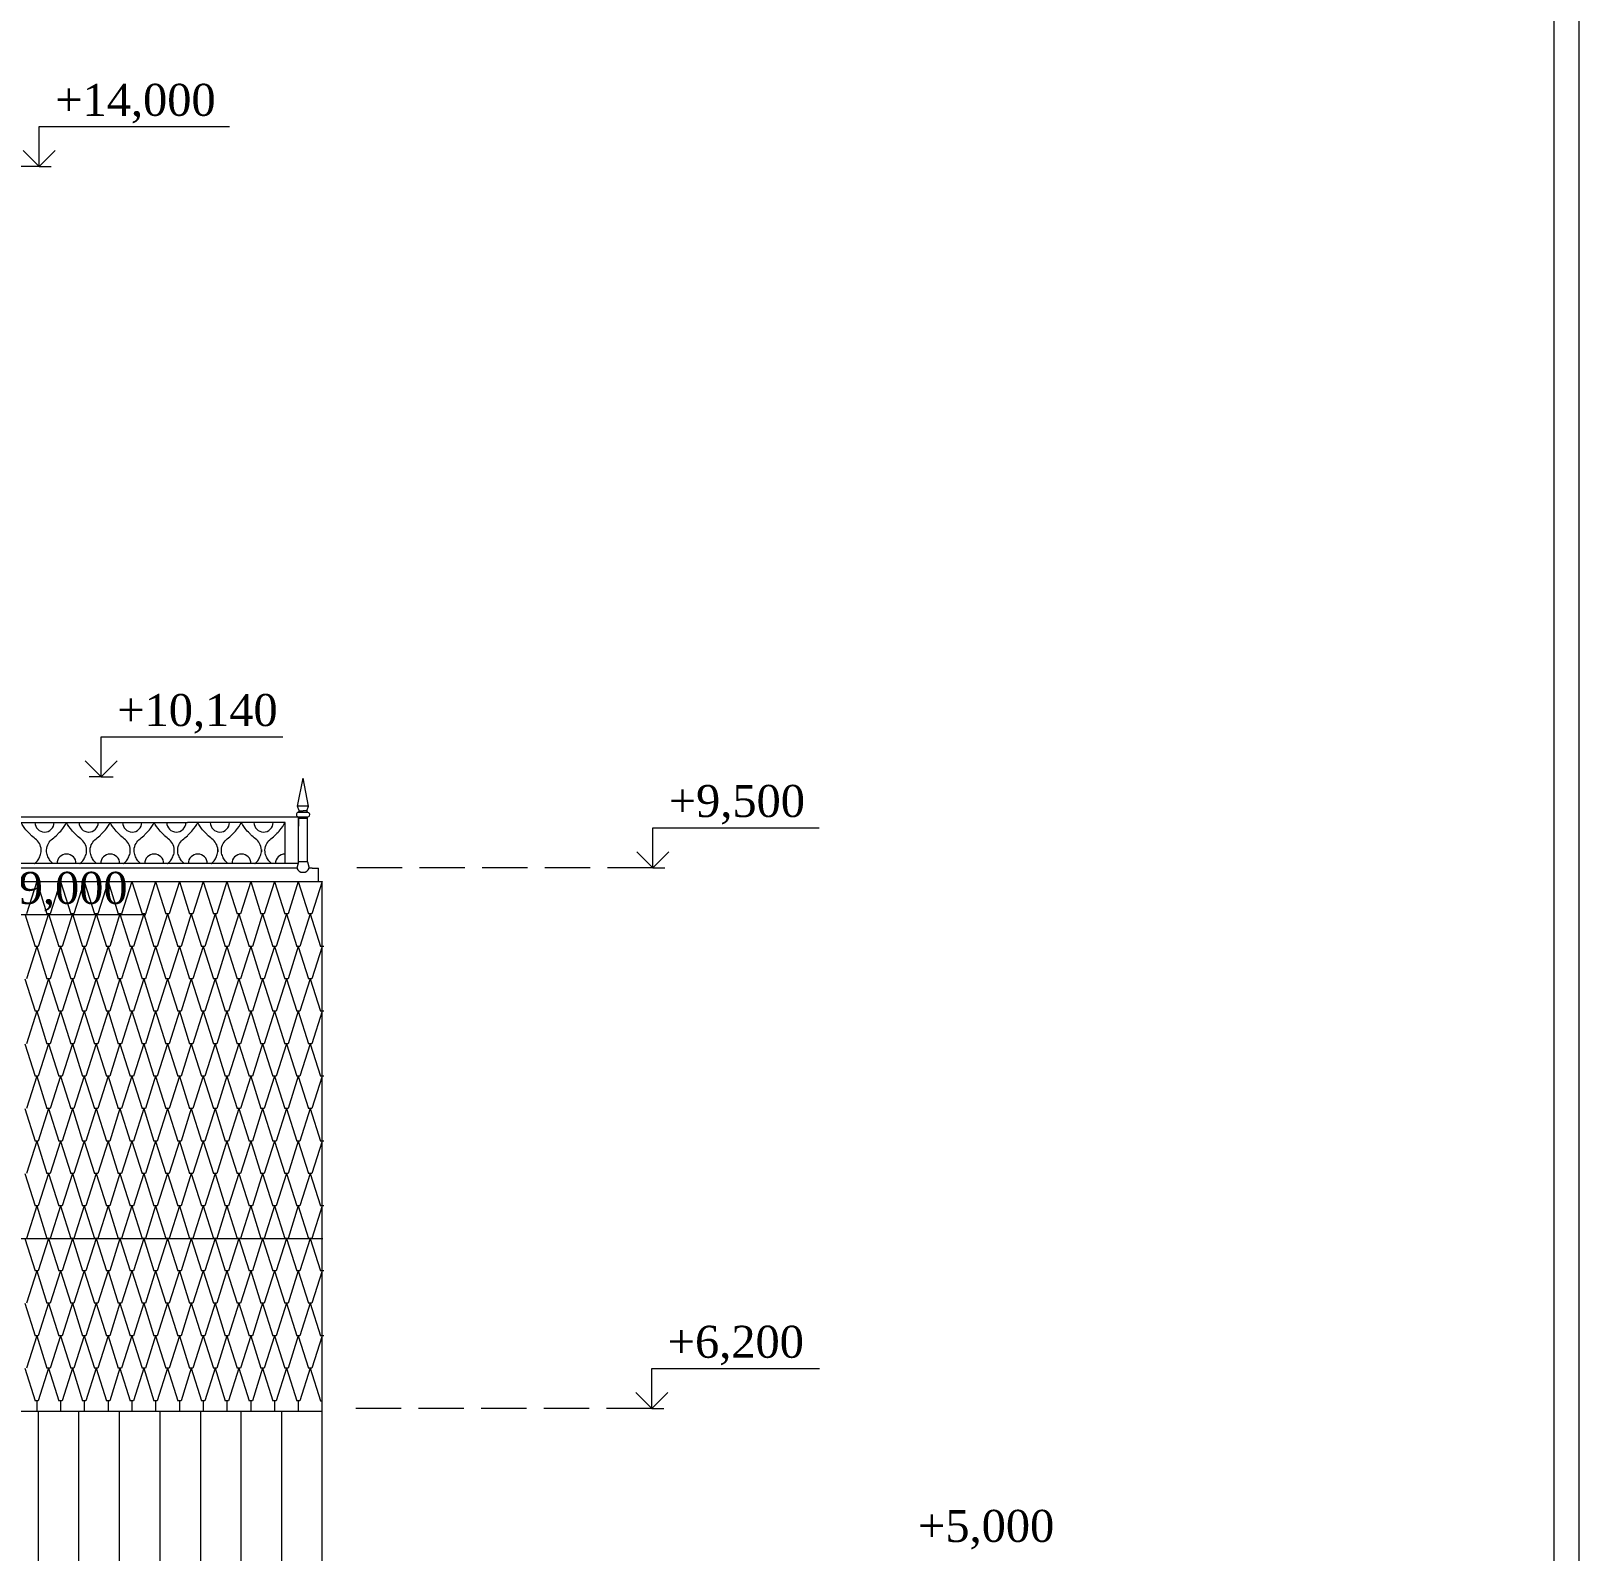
# Model space of a CAD drawing. Header units: millimetres. Extents: x 2399 to 111977, y 1313 to 59551.
# Drawn here: x 102314 to 111977, y 37046 to 46539 of the extents above; entities that cross this region are included whole.
import ezdxf

# ---------------------------------------------------------------- set-up
doc = ezdxf.new("R2010")
doc.units = ezdxf.units.MM
doc.linetypes.add('Невидимая', pattern=[391.222223, 282.222223, -109])
doc.linetypes.add('Штрихпунктирная', pattern=[670.277762, 352.777767, -176.388884, 0, -141.111112])
doc.layers.add('dim Level', color=7, linetype='Continuous', lineweight=13)
doc.layers.add('main line', color=7, linetype='Continuous', lineweight=13)
doc.layers.add('hatch1', color=7, linetype='Continuous', lineweight=20, true_color=0x6a6a6a)
doc.styles.add('СГЕНЕРИР_СТИЛЬ_1', font='georgia.ttf')

msp = doc.modelspace()

# ---------------------------------------------------------------- linework, layer by layer
at = {"layer": 'dim Level', "color": 7, "linetype": 'Continuous', "lineweight": 13}
for p, q in [((102365.4143, 45691.4755), (102365.4143, 45941.4755)), ((102365.4143, 45941.4755), (103553.4163, 45941.4755)), ((102365.4143, 45691.4755), (102265.4143, 45791.4755)), ((102465.4143, 45791.4755), (102365.4143, 45691.4755)), ((102365.4143, 45691.4755), (102290.4143, 45691.4755)), ((102365.4143, 45691.4755), (102440.4143, 45691.4755)), ((102752.498, 41881.03), (102752.498, 42131.03)), ((102752.498, 42131.03), (103886.196, 42131.03)), ((102752.498, 41881.03), (102652.498, 41981.03)), ((102852.498, 41981.03), (102752.498, 41881.03)), ((102752.498, 41881.03), (102677.498, 41881.03)), ((102752.498, 41881.03), (102827.498, 41881.03)), ((106195.2461, 41313.1661), (106195.2461, 41563.1661)), ((106195.2461, 41563.1661), (107233.914, 41563.1661)), ((106195.2461, 41313.1661), (106095.2461, 41413.1661)), ((106295.2461, 41413.1661), (106195.2461, 41313.1661)), ((106195.2461, 41313.1661), (106120.2461, 41313.1661)), ((106195.2461, 41313.1661), (106270.2461, 41313.1661)), ((101966.9476, 41020.2836), (103030.8276, 41020.2836)), ((106188.6634, 37936.0633), (106188.6634, 38186.0633)), ((106188.6634, 38186.0633), (107237.0273, 38186.0633)), ((106188.6634, 37936.0633), (106088.6634, 38036.0633)), ((106288.6634, 38036.0633), (106188.6634, 37936.0633)), ((106188.6634, 37936.0633), (106113.6634, 37936.0633)), ((106188.6634, 37936.0633), (106263.6634, 37936.0633))]:
    msp.add_line(p, q, dxfattribs=at)
at = {"layer": 'hatch1', "color": 251, "linetype": 'Continuous', "lineweight": 20, "true_color": 0x6a6a6a}
for p, q in [((102349.2562, 41227.5354), (102285.3081, 41024.8857)), ((102349.2562, 41227.5354), (102413.2044, 41024.8857)), ((102497.7438, 41227.5354), (102433.7957, 41024.8857)), ((102497.7438, 41227.5354), (102561.692, 41024.8857)), ((102646.2314, 41227.5354), (102582.2833, 41024.8857)), ((102646.2314, 41227.5354), (102710.1795, 41024.8857)), ((102794.719, 41227.5354), (102730.7709, 41024.8857)), ((102794.719, 41227.5354), (102858.6671, 41024.8857)), ((102943.2066, 41227.5354), (102879.2584, 41024.8857)), ((102943.2066, 41227.5354), (103007.1547, 41024.8857)), ((103091.6942, 41227.5354), (103027.746, 41024.8857)), ((103091.6942, 41227.5354), (103155.6423, 41024.8857)), ((103240.1818, 41227.5354), (103176.2336, 41024.8857)), ((103240.1818, 41227.5354), (103304.1299, 41024.8857)), ((103388.6693, 41227.5354), (103324.7212, 41024.8857)), ((103388.6693, 41227.5354), (103452.6175, 41024.8857)), ((103537.1569, 41227.5354), (103473.2088, 41024.8857)), ((103537.1569, 41227.5354), (103601.1051, 41024.8857)), ((103685.6445, 41227.5354), (103621.6964, 41024.8857)), ((103685.6445, 41227.5354), (103749.5927, 41024.8857)), ((103834.1321, 41227.5354), (103770.184, 41024.8857)), ((103834.1321, 41227.5354), (103898.0802, 41024.8857)), ((103982.6197, 41227.5354), (103918.6716, 41024.8857)), ((103982.6197, 41227.5354), (104046.5678, 41024.8857)), ((104131.1073, 41227.5354), (104067.1592, 41024.8857)), ((102275.0124, 41024.8857), (102338.9606, 40822.236)), ((102423.5, 41024.8857), (102359.5519, 40822.236)), ((102433.7957, 41024.8857), (102413.2044, 41024.8857)), ((102423.5, 41024.8857), (102487.4482, 40822.236)), ((102571.9876, 41024.8857), (102508.0395, 40822.236)), ((102582.2833, 41024.8857), (102561.692, 41024.8857)), ((102571.9876, 41024.8857), (102635.9357, 40822.236)), ((102720.4752, 41024.8857), (102656.5271, 40822.236)), ((102730.7709, 41024.8857), (102710.1795, 41024.8857)), ((102720.4752, 41024.8857), (102784.4233, 40822.236)), ((102868.9628, 41024.8857), (102805.0147, 40822.236)), ((102879.2584, 41024.8857), (102858.6671, 41024.8857)), ((102868.9628, 41024.8857), (102932.9109, 40822.236)), ((103017.4504, 41024.8857), (102953.5022, 40822.236)), ((103027.746, 41024.8857), (103007.1547, 41024.8857)), ((103017.4504, 41024.8857), (103081.3985, 40822.236)), ((103165.938, 41024.8857), (103101.9898, 40822.236)), ((103176.2336, 41024.8857), (103155.6423, 41024.8857)), ((103165.938, 41024.8857), (103229.8861, 40822.236)), ((103314.4256, 41024.8857), (103250.4774, 40822.236)), ((103324.7212, 41024.8857), (103304.1299, 41024.8857)), ((103314.4256, 41024.8857), (103378.3737, 40822.236)), ((103462.9131, 41024.8857), (103398.965, 40822.236)), ((103473.2088, 41024.8857), (103452.6175, 41024.8857)), ((103462.9131, 41024.8857), (103526.8613, 40822.236)), ((103611.4007, 41024.8857), (103547.4526, 40822.236)), ((103621.6964, 41024.8857), (103601.1051, 41024.8857)), ((103611.4007, 41024.8857), (103675.3489, 40822.236)), ((103759.8883, 41024.8857), (103695.9402, 40822.236)), ((103770.184, 41024.8857), (103749.5927, 41024.8857)), ((103759.8883, 41024.8857), (103823.8364, 40822.236)), ((103908.3759, 41024.8857), (103844.4278, 40822.236)), ((103918.6716, 41024.8857), (103898.0802, 41024.8857)), ((103908.3759, 41024.8857), (103972.324, 40822.236)), ((104056.8635, 41024.8857), (103992.9154, 40822.236)), ((104067.1592, 41024.8857), (104046.5678, 41024.8857)), ((104056.8635, 41024.8857), (104120.8116, 40822.236)), ((102349.2562, 40822.236), (102285.3081, 40619.5863)), ((102359.5519, 40822.236), (102338.9606, 40822.236)), ((102349.2562, 40822.236), (102413.2044, 40619.5863)), ((102497.7438, 40822.236), (102433.7957, 40619.5863)), ((102508.0395, 40822.236), (102487.4482, 40822.236)), ((102497.7438, 40822.236), (102561.692, 40619.5863)), ((102646.2314, 40822.236), (102582.2833, 40619.5863)), ((102656.5271, 40822.236), (102635.9357, 40822.236)), ((102646.2314, 40822.236), (102710.1795, 40619.5863)), ((102794.719, 40822.236), (102730.7709, 40619.5863)), ((102805.0147, 40822.236), (102784.4233, 40822.236)), ((102794.719, 40822.236), (102858.6671, 40619.5863)), ((102943.2066, 40822.236), (102879.2584, 40619.5863)), ((102953.5022, 40822.236), (102932.9109, 40822.236)), ((102943.2066, 40822.236), (103007.1547, 40619.5863)), ((103091.6942, 40822.236), (103027.746, 40619.5863)), ((103101.9898, 40822.236), (103081.3985, 40822.236)), ((103091.6942, 40822.236), (103155.6423, 40619.5863)), ((103240.1818, 40822.236), (103176.2336, 40619.5863)), ((103250.4774, 40822.236), (103229.8861, 40822.236)), ((103240.1818, 40822.236), (103304.1299, 40619.5863)), ((103388.6693, 40822.236), (103324.7212, 40619.5863)), ((103398.965, 40822.236), (103378.3737, 40822.236)), ((103388.6693, 40822.236), (103452.6175, 40619.5863)), ((103537.1569, 40822.236), (103473.2088, 40619.5863)), ((103547.4526, 40822.236), (103526.8613, 40822.236)), ((103537.1569, 40822.236), (103601.1051, 40619.5863)), ((103685.6445, 40822.236), (103621.6964, 40619.5863)), ((103695.9402, 40822.236), (103675.3489, 40822.236)), ((103685.6445, 40822.236), (103749.5927, 40619.5863)), ((103834.1321, 40822.236), (103770.184, 40619.5863)), ((103844.4278, 40822.236), (103823.8364, 40822.236)), ((103834.1321, 40822.236), (103898.0802, 40619.5863)), ((103982.6197, 40822.236), (103918.6716, 40619.5863)), ((103992.9154, 40822.236), (103972.324, 40822.236)), ((103982.6197, 40822.236), (104046.5678, 40619.5863)), ((104131.1073, 40822.236), (104067.1592, 40619.5863)), ((104141.4029, 40822.236), (104120.8116, 40822.236)), ((102275.0124, 40619.5863), (102338.9606, 40416.9366)), ((102423.5, 40619.5863), (102359.5519, 40416.9366)), ((102433.7957, 40619.5863), (102413.2044, 40619.5863)), ((102423.5, 40619.5863), (102487.4482, 40416.9366)), ((102571.9876, 40619.5863), (102508.0395, 40416.9366)), ((102582.2833, 40619.5863), (102561.692, 40619.5863)), ((102571.9876, 40619.5863), (102635.9357, 40416.9366)), ((102720.4752, 40619.5863), (102656.5271, 40416.9366)), ((102730.7709, 40619.5863), (102710.1795, 40619.5863)), ((102720.4752, 40619.5863), (102784.4233, 40416.9366)), ((102868.9628, 40619.5863), (102805.0147, 40416.9366)), ((102879.2584, 40619.5863), (102858.6671, 40619.5863)), ((102868.9628, 40619.5863), (102932.9109, 40416.9366)), ((103017.4504, 40619.5863), (102953.5022, 40416.9366)), ((103027.746, 40619.5863), (103007.1547, 40619.5863)), ((103017.4504, 40619.5863), (103081.3985, 40416.9366)), ((103165.938, 40619.5863), (103101.9898, 40416.9366)), ((103176.2336, 40619.5863), (103155.6423, 40619.5863)), ((103165.938, 40619.5863), (103229.8861, 40416.9366)), ((103314.4256, 40619.5863), (103250.4774, 40416.9366)), ((103324.7212, 40619.5863), (103304.1299, 40619.5863)), ((103314.4256, 40619.5863), (103378.3737, 40416.9366)), ((103462.9131, 40619.5863), (103398.965, 40416.9366)), ((103473.2088, 40619.5863), (103452.6175, 40619.5863)), ((103462.9131, 40619.5863), (103526.8613, 40416.9366)), ((103611.4007, 40619.5863), (103547.4526, 40416.9366)), ((103621.6964, 40619.5863), (103601.1051, 40619.5863)), ((103611.4007, 40619.5863), (103675.3489, 40416.9366)), ((103759.8883, 40619.5863), (103695.9402, 40416.9366)), ((103770.184, 40619.5863), (103749.5927, 40619.5863)), ((103759.8883, 40619.5863), (103823.8364, 40416.9366)), ((103908.3759, 40619.5863), (103844.4278, 40416.9366)), ((103918.6716, 40619.5863), (103898.0802, 40619.5863)), ((103908.3759, 40619.5863), (103972.324, 40416.9366)), ((104056.8635, 40619.5863), (103992.9154, 40416.9366)), ((104067.1592, 40619.5863), (104046.5678, 40619.5863)), ((104056.8635, 40619.5863), (104120.8116, 40416.9366)), ((102349.2562, 40416.9366), (102285.3081, 40214.2869)), ((102359.5519, 40416.9366), (102338.9606, 40416.9366)), ((102349.2562, 40416.9366), (102413.2044, 40214.2869)), ((102497.7438, 40416.9366), (102433.7957, 40214.2869)), ((102508.0395, 40416.9366), (102487.4482, 40416.9366)), ((102497.7438, 40416.9366), (102561.692, 40214.2869)), ((102646.2314, 40416.9366), (102582.2833, 40214.2869)), ((102656.5271, 40416.9366), (102635.9357, 40416.9366)), ((102646.2314, 40416.9366), (102710.1795, 40214.2869)), ((102794.719, 40416.9366), (102730.7709, 40214.2869)), ((102805.0147, 40416.9366), (102784.4233, 40416.9366)), ((102794.719, 40416.9366), (102858.6671, 40214.2869)), ((102943.2066, 40416.9366), (102879.2584, 40214.2869)), ((102953.5022, 40416.9366), (102932.9109, 40416.9366)), ((102943.2066, 40416.9366), (103007.1547, 40214.2869)), ((103091.6942, 40416.9366), (103027.746, 40214.2869)), ((103101.9898, 40416.9366), (103081.3985, 40416.9366)), ((103091.6942, 40416.9366), (103155.6423, 40214.2869)), ((103240.1818, 40416.9366), (103176.2336, 40214.2869)), ((103250.4774, 40416.9366), (103229.8861, 40416.9366)), ((103240.1818, 40416.9366), (103304.1299, 40214.2869)), ((103388.6693, 40416.9366), (103324.7212, 40214.2869)), ((103398.965, 40416.9366), (103378.3737, 40416.9366)), ((103388.6693, 40416.9366), (103452.6175, 40214.2869)), ((103537.1569, 40416.9366), (103473.2088, 40214.2869)), ((103547.4526, 40416.9366), (103526.8613, 40416.9366)), ((103537.1569, 40416.9366), (103601.1051, 40214.2869)), ((103685.6445, 40416.9366), (103621.6964, 40214.2869)), ((103695.9402, 40416.9366), (103675.3489, 40416.9366)), ((103685.6445, 40416.9366), (103749.5927, 40214.2869)), ((103834.1321, 40416.9366), (103770.184, 40214.2869)), ((103844.4278, 40416.9366), (103823.8364, 40416.9366)), ((103834.1321, 40416.9366), (103898.0802, 40214.2869)), ((103982.6197, 40416.9366), (103918.6716, 40214.2869)), ((103992.9154, 40416.9366), (103972.324, 40416.9366)), ((103982.6197, 40416.9366), (104046.5678, 40214.2869)), ((104131.1073, 40416.9366), (104067.1592, 40214.2869)), ((104141.4029, 40416.9366), (104120.8116, 40416.9366)), ((102275.0124, 40214.2869), (102338.9606, 40011.6372)), ((102423.5, 40214.2869), (102359.5519, 40011.6372)), ((102433.7957, 40214.2869), (102413.2044, 40214.2869)), ((102423.5, 40214.2869), (102487.4482, 40011.6372)), ((102571.9876, 40214.2869), (102508.0395, 40011.6372)), ((102582.2833, 40214.2869), (102561.692, 40214.2869)), ((102571.9876, 40214.2869), (102635.9357, 40011.6372)), ((102720.4752, 40214.2869), (102656.5271, 40011.6372)), ((102730.7709, 40214.2869), (102710.1795, 40214.2869)), ((102720.4752, 40214.2869), (102784.4233, 40011.6372)), ((102868.9628, 40214.2869), (102805.0147, 40011.6372)), ((102879.2584, 40214.2869), (102858.6671, 40214.2869)), ((102868.9628, 40214.2869), (102932.9109, 40011.6372)), ((103017.4504, 40214.2869), (102953.5022, 40011.6372)), ((103027.746, 40214.2869), (103007.1547, 40214.2869)), ((103017.4504, 40214.2869), (103081.3985, 40011.6372)), ((103165.938, 40214.2869), (103101.9898, 40011.6372)), ((103176.2336, 40214.2869), (103155.6423, 40214.2869)), ((103165.938, 40214.2869), (103229.8861, 40011.6372)), ((103314.4256, 40214.2869), (103250.4774, 40011.6372)), ((103324.7212, 40214.2869), (103304.1299, 40214.2869)), ((103314.4256, 40214.2869), (103378.3737, 40011.6372)), ((103462.9131, 40214.2869), (103398.965, 40011.6372)), ((103473.2088, 40214.2869), (103452.6175, 40214.2869)), ((103462.9131, 40214.2869), (103526.8613, 40011.6372)), ((103611.4007, 40214.2869), (103547.4526, 40011.6372)), ((103621.6964, 40214.2869), (103601.1051, 40214.2869)), ((103611.4007, 40214.2869), (103675.3489, 40011.6372)), ((103759.8883, 40214.2869), (103695.9402, 40011.6372)), ((103770.184, 40214.2869), (103749.5927, 40214.2869)), ((103759.8883, 40214.2869), (103823.8364, 40011.6372)), ((103908.3759, 40214.2869), (103844.4278, 40011.6372)), ((103918.6716, 40214.2869), (103898.0802, 40214.2869)), ((103908.3759, 40214.2869), (103972.324, 40011.6372)), ((104056.8635, 40214.2869), (103992.9154, 40011.6372)), ((104067.1592, 40214.2869), (104046.5678, 40214.2869)), ((104056.8635, 40214.2869), (104120.8116, 40011.6372)), ((102349.2562, 40011.6372), (102285.3081, 39808.9875)), ((102359.5519, 40011.6372), (102338.9606, 40011.6372)), ((102349.2562, 40011.6372), (102413.2044, 39808.9875)), ((102497.7438, 40011.6372), (102433.7957, 39808.9875)), ((102508.0395, 40011.6372), (102487.4482, 40011.6372)), ((102497.7438, 40011.6372), (102561.692, 39808.9875)), ((102646.2314, 40011.6372), (102582.2833, 39808.9875)), ((102656.5271, 40011.6372), (102635.9357, 40011.6372)), ((102646.2314, 40011.6372), (102710.1795, 39808.9875)), ((102794.719, 40011.6372), (102730.7709, 39808.9875)), ((102805.0147, 40011.6372), (102784.4233, 40011.6372)), ((102794.719, 40011.6372), (102858.6671, 39808.9875)), ((102943.2066, 40011.6372), (102879.2584, 39808.9875)), ((102953.5022, 40011.6372), (102932.9109, 40011.6372)), ((102943.2066, 40011.6372), (103007.1547, 39808.9875)), ((103091.6942, 40011.6372), (103027.746, 39808.9875)), ((103101.9898, 40011.6372), (103081.3985, 40011.6372)), ((103091.6942, 40011.6372), (103155.6423, 39808.9875)), ((103240.1818, 40011.6372), (103176.2336, 39808.9875)), ((103250.4774, 40011.6372), (103229.8861, 40011.6372)), ((103240.1818, 40011.6372), (103304.1299, 39808.9875)), ((103388.6693, 40011.6372), (103324.7212, 39808.9875)), ((103398.965, 40011.6372), (103378.3737, 40011.6372)), ((103388.6693, 40011.6372), (103452.6175, 39808.9875)), ((103537.1569, 40011.6372), (103473.2088, 39808.9875)), ((103547.4526, 40011.6372), (103526.8613, 40011.6372)), ((103537.1569, 40011.6372), (103601.1051, 39808.9875)), ((103685.6445, 40011.6372), (103621.6964, 39808.9875)), ((103695.9402, 40011.6372), (103675.3489, 40011.6372)), ((103685.6445, 40011.6372), (103749.5927, 39808.9875)), ((103834.1321, 40011.6372), (103770.184, 39808.9875)), ((103844.4278, 40011.6372), (103823.8364, 40011.6372)), ((103834.1321, 40011.6372), (103898.0802, 39808.9875)), ((103982.6197, 40011.6372), (103918.6716, 39808.9875)), ((103992.9154, 40011.6372), (103972.324, 40011.6372)), ((103982.6197, 40011.6372), (104046.5678, 39808.9875)), ((104131.1073, 40011.6372), (104067.1592, 39808.9875)), ((104141.4029, 40011.6372), (104120.8116, 40011.6372)), ((102275.0124, 39808.9875), (102338.9606, 39606.3378)), ((102423.5, 39808.9875), (102359.5519, 39606.3378)), ((102433.7957, 39808.9875), (102413.2044, 39808.9875)), ((102423.5, 39808.9875), (102487.4482, 39606.3378)), ((102571.9876, 39808.9875), (102508.0395, 39606.3378)), ((102582.2833, 39808.9875), (102561.692, 39808.9875)), ((102571.9876, 39808.9875), (102635.9357, 39606.3378)), ((102720.4752, 39808.9875), (102656.5271, 39606.3378)), ((102730.7709, 39808.9875), (102710.1795, 39808.9875)), ((102720.4752, 39808.9875), (102784.4233, 39606.3378)), ((102868.9628, 39808.9875), (102805.0147, 39606.3378)), ((102879.2584, 39808.9875), (102858.6671, 39808.9875)), ((102868.9628, 39808.9875), (102932.9109, 39606.3378)), ((103017.4504, 39808.9875), (102953.5022, 39606.3378)), ((103027.746, 39808.9875), (103007.1547, 39808.9875)), ((103017.4504, 39808.9875), (103081.3985, 39606.3378)), ((103165.938, 39808.9875), (103101.9898, 39606.3378)), ((103176.2336, 39808.9875), (103155.6423, 39808.9875)), ((103165.938, 39808.9875), (103229.8861, 39606.3378)), ((103314.4256, 39808.9875), (103250.4774, 39606.3378)), ((103324.7212, 39808.9875), (103304.1299, 39808.9875)), ((103314.4256, 39808.9875), (103378.3737, 39606.3378)), ((103462.9131, 39808.9875), (103398.965, 39606.3378)), ((103473.2088, 39808.9875), (103452.6175, 39808.9875)), ((103462.9131, 39808.9875), (103526.8613, 39606.3378)), ((103611.4007, 39808.9875), (103547.4526, 39606.3378)), ((103621.6964, 39808.9875), (103601.1051, 39808.9875)), ((103611.4007, 39808.9875), (103675.3489, 39606.3378)), ((103759.8883, 39808.9875), (103695.9402, 39606.3378)), ((103770.184, 39808.9875), (103749.5927, 39808.9875)), ((103759.8883, 39808.9875), (103823.8364, 39606.3378)), ((103908.3759, 39808.9875), (103844.4278, 39606.3378)), ((103918.6716, 39808.9875), (103898.0802, 39808.9875)), ((103908.3759, 39808.9875), (103972.324, 39606.3378)), ((104056.8635, 39808.9875), (103992.9154, 39606.3378)), ((104067.1592, 39808.9875), (104046.5678, 39808.9875)), ((104056.8635, 39808.9875), (104120.8116, 39606.3378)), ((102349.2562, 39606.3378), (102285.3081, 39403.6881)), ((102359.5519, 39606.3378), (102338.9606, 39606.3378)), ((102349.2562, 39606.3378), (102413.2044, 39403.6881)), ((102497.7438, 39606.3378), (102433.7957, 39403.6881)), ((102508.0395, 39606.3378), (102487.4482, 39606.3378)), ((102497.7438, 39606.3378), (102561.692, 39403.6881)), ((102646.2314, 39606.3378), (102582.2833, 39403.6881)), ((102656.5271, 39606.3378), (102635.9357, 39606.3378)), ((102646.2314, 39606.3378), (102710.1795, 39403.6881)), ((102794.719, 39606.3378), (102730.7709, 39403.6881)), ((102805.0147, 39606.3378), (102784.4233, 39606.3378)), ((102794.719, 39606.3378), (102858.6671, 39403.6881)), ((102943.2066, 39606.3378), (102879.2584, 39403.6881)), ((102953.5022, 39606.3378), (102932.9109, 39606.3378)), ((102943.2066, 39606.3378), (103007.1547, 39403.6881)), ((103091.6942, 39606.3378), (103027.746, 39403.6881)), ((103101.9898, 39606.3378), (103081.3985, 39606.3378)), ((103091.6942, 39606.3378), (103155.6423, 39403.6881)), ((103240.1818, 39606.3378), (103176.2336, 39403.6881)), ((103250.4774, 39606.3378), (103229.8861, 39606.3378)), ((103240.1818, 39606.3378), (103304.1299, 39403.6881)), ((103388.6693, 39606.3378), (103324.7212, 39403.6881)), ((103398.965, 39606.3378), (103378.3737, 39606.3378)), ((103388.6693, 39606.3378), (103452.6175, 39403.6881)), ((103537.1569, 39606.3378), (103473.2088, 39403.6881)), ((103547.4526, 39606.3378), (103526.8613, 39606.3378)), ((103537.1569, 39606.3378), (103601.1051, 39403.6881)), ((103685.6445, 39606.3378), (103621.6964, 39403.6881)), ((103695.9402, 39606.3378), (103675.3489, 39606.3378)), ((103685.6445, 39606.3378), (103749.5927, 39403.6881)), ((103834.1321, 39606.3378), (103770.184, 39403.6881)), ((103844.4278, 39606.3378), (103823.8364, 39606.3378)), ((103834.1321, 39606.3378), (103898.0802, 39403.6881)), ((103982.6197, 39606.3378), (103918.6716, 39403.6881)), ((103992.9154, 39606.3378), (103972.324, 39606.3378)), ((103982.6197, 39606.3378), (104046.5678, 39403.6881)), ((104131.1073, 39606.3378), (104067.1592, 39403.6881)), ((104141.4029, 39606.3378), (104120.8116, 39606.3378)), ((102275.0124, 39403.6881), (102338.9606, 39201.0384)), ((102423.5, 39403.6881), (102359.5519, 39201.0384)), ((102433.7957, 39403.6881), (102413.2044, 39403.6881)), ((102423.5, 39403.6881), (102487.4482, 39201.0384)), ((102571.9876, 39403.6881), (102508.0395, 39201.0384)), ((102582.2833, 39403.6881), (102561.692, 39403.6881)), ((102571.9876, 39403.6881), (102635.9357, 39201.0384)), ((102720.4752, 39403.6881), (102656.5271, 39201.0384)), ((102730.7709, 39403.6881), (102710.1795, 39403.6881)), ((102720.4752, 39403.6881), (102784.4233, 39201.0384)), ((102868.9628, 39403.6881), (102805.0147, 39201.0384)), ((102879.2584, 39403.6881), (102858.6671, 39403.6881)), ((102868.9628, 39403.6881), (102932.9109, 39201.0384)), ((103017.4504, 39403.6881), (102953.5022, 39201.0384)), ((103027.746, 39403.6881), (103007.1547, 39403.6881)), ((103017.4504, 39403.6881), (103081.3985, 39201.0384)), ((103165.938, 39403.6881), (103101.9898, 39201.0384)), ((103176.2336, 39403.6881), (103155.6423, 39403.6881)), ((103165.938, 39403.6881), (103229.8861, 39201.0384)), ((103314.4256, 39403.6881), (103250.4774, 39201.0384)), ((103324.7212, 39403.6881), (103304.1299, 39403.6881)), ((103314.4256, 39403.6881), (103378.3737, 39201.0384)), ((103462.9131, 39403.6881), (103398.965, 39201.0384)), ((103473.2088, 39403.6881), (103452.6175, 39403.6881)), ((103462.9131, 39403.6881), (103526.8613, 39201.0384)), ((103611.4007, 39403.6881), (103547.4526, 39201.0384)), ((103621.6964, 39403.6881), (103601.1051, 39403.6881)), ((103611.4007, 39403.6881), (103675.3489, 39201.0384)), ((103759.8883, 39403.6881), (103695.9402, 39201.0384)), ((103770.184, 39403.6881), (103749.5927, 39403.6881)), ((103759.8883, 39403.6881), (103823.8364, 39201.0384)), ((103908.3759, 39403.6881), (103844.4278, 39201.0384)), ((103918.6716, 39403.6881), (103898.0802, 39403.6881)), ((103908.3759, 39403.6881), (103972.324, 39201.0384)), ((104056.8635, 39403.6881), (103992.9154, 39201.0384)), ((104067.1592, 39403.6881), (104046.5678, 39403.6881)), ((104056.8635, 39403.6881), (104120.8116, 39201.0384)), ((102349.2562, 39201.0384), (102285.3081, 38998.3888)), ((102359.5519, 39201.0384), (102338.9606, 39201.0384)), ((102349.2562, 39201.0384), (102413.2044, 38998.3888)), ((102497.7438, 39201.0384), (102433.7957, 38998.3888)), ((102508.0395, 39201.0384), (102487.4482, 39201.0384)), ((102497.7438, 39201.0384), (102561.692, 38998.3888)), ((102646.2314, 39201.0384), (102582.2833, 38998.3888)), ((102656.5271, 39201.0384), (102635.9357, 39201.0384)), ((102646.2314, 39201.0384), (102710.1795, 38998.3888)), ((102794.719, 39201.0384), (102730.7709, 38998.3888)), ((102805.0147, 39201.0384), (102784.4233, 39201.0384)), ((102794.719, 39201.0384), (102858.6671, 38998.3888)), ((102943.2066, 39201.0384), (102879.2584, 38998.3888)), ((102953.5022, 39201.0384), (102932.9109, 39201.0384)), ((102943.2066, 39201.0384), (103007.1547, 38998.3888)), ((103091.6942, 39201.0384), (103027.746, 38998.3888)), ((103101.9898, 39201.0384), (103081.3985, 39201.0384)), ((103091.6942, 39201.0384), (103155.6423, 38998.3888)), ((103240.1818, 39201.0384), (103176.2336, 38998.3888)), ((103250.4774, 39201.0384), (103229.8861, 39201.0384)), ((103240.1818, 39201.0384), (103304.1299, 38998.3888)), ((103388.6693, 39201.0384), (103324.7212, 38998.3888)), ((103398.965, 39201.0384), (103378.3737, 39201.0384)), ((103388.6693, 39201.0384), (103452.6175, 38998.3888)), ((103537.1569, 39201.0384), (103473.2088, 38998.3888)), ((103547.4526, 39201.0384), (103526.8613, 39201.0384)), ((103537.1569, 39201.0384), (103601.1051, 38998.3888)), ((103685.6445, 39201.0384), (103621.6964, 38998.3888)), ((103695.9402, 39201.0384), (103675.3489, 39201.0384)), ((103685.6445, 39201.0384), (103749.5927, 38998.3888)), ((103834.1321, 39201.0384), (103770.184, 38998.3888)), ((103844.4278, 39201.0384), (103823.8364, 39201.0384)), ((103834.1321, 39201.0384), (103898.0802, 38998.3888)), ((103982.6197, 39201.0384), (103918.6716, 38998.3888)), ((103992.9154, 39201.0384), (103972.324, 39201.0384)), ((103982.6197, 39201.0384), (104046.5678, 38998.3888)), ((104131.1073, 39201.0384), (104067.1592, 38998.3888)), ((104141.4029, 39201.0384), (104120.8116, 39201.0384)), ((102275.0124, 38998.3888), (102338.9606, 38795.7391)), ((102423.5, 38998.3888), (102359.5519, 38795.7391)), ((102433.7957, 38998.3888), (102413.2044, 38998.3888)), ((102423.5, 38998.3888), (102487.4482, 38795.7391)), ((102571.9876, 38998.3888), (102508.0395, 38795.7391)), ((102582.2833, 38998.3888), (102561.692, 38998.3888)), ((102571.9876, 38998.3888), (102635.9357, 38795.7391)), ((102720.4752, 38998.3888), (102656.5271, 38795.7391)), ((102730.7709, 38998.3888), (102710.1795, 38998.3888)), ((102720.4752, 38998.3888), (102784.4233, 38795.7391)), ((102868.9628, 38998.3888), (102805.0147, 38795.7391)), ((102879.2584, 38998.3888), (102858.6671, 38998.3888)), ((102868.9628, 38998.3888), (102932.9109, 38795.7391)), ((103017.4504, 38998.3888), (102953.5022, 38795.7391)), ((103027.746, 38998.3888), (103007.1547, 38998.3888)), ((103017.4504, 38998.3888), (103081.3985, 38795.7391)), ((103165.938, 38998.3888), (103101.9898, 38795.7391)), ((103176.2336, 38998.3888), (103155.6423, 38998.3888)), ((103165.938, 38998.3888), (103229.8861, 38795.7391)), ((103314.4256, 38998.3888), (103250.4774, 38795.7391)), ((103324.7212, 38998.3888), (103304.1299, 38998.3888)), ((103314.4256, 38998.3888), (103378.3737, 38795.7391)), ((103462.9131, 38998.3888), (103398.965, 38795.7391)), ((103473.2088, 38998.3888), (103452.6175, 38998.3888)), ((103462.9131, 38998.3888), (103526.8613, 38795.7391)), ((103611.4007, 38998.3888), (103547.4526, 38795.7391)), ((103621.6964, 38998.3888), (103601.1051, 38998.3888)), ((103611.4007, 38998.3888), (103675.3489, 38795.7391)), ((103759.8883, 38998.3888), (103695.9402, 38795.7391)), ((103770.184, 38998.3888), (103749.5927, 38998.3888)), ((103759.8883, 38998.3888), (103823.8364, 38795.7391)), ((103908.3759, 38998.3888), (103844.4278, 38795.7391)), ((103918.6716, 38998.3888), (103898.0802, 38998.3888)), ((103908.3759, 38998.3888), (103972.324, 38795.7391)), ((104056.8635, 38998.3888), (103992.9154, 38795.7391)), ((104067.1592, 38998.3888), (104046.5678, 38998.3888)), ((104056.8635, 38998.3888), (104120.8116, 38795.7391)), ((102349.2562, 38795.7391), (102285.3081, 38593.0894)), ((102359.5519, 38795.7391), (102338.9606, 38795.7391)), ((102349.2562, 38795.7391), (102413.2044, 38593.0894)), ((102497.7438, 38795.7391), (102433.7957, 38593.0894)), ((102508.0395, 38795.7391), (102487.4482, 38795.7391)), ((102497.7438, 38795.7391), (102561.692, 38593.0894)), ((102646.2314, 38795.7391), (102582.2833, 38593.0894)), ((102656.5271, 38795.7391), (102635.9357, 38795.7391)), ((102646.2314, 38795.7391), (102710.1795, 38593.0894)), ((102794.719, 38795.7391), (102730.7709, 38593.0894)), ((102805.0147, 38795.7391), (102784.4233, 38795.7391)), ((102794.719, 38795.7391), (102858.6671, 38593.0894)), ((102943.2066, 38795.7391), (102879.2584, 38593.0894)), ((102953.5022, 38795.7391), (102932.9109, 38795.7391)), ((102943.2066, 38795.7391), (103007.1547, 38593.0894)), ((103091.6942, 38795.7391), (103027.746, 38593.0894)), ((103101.9898, 38795.7391), (103081.3985, 38795.7391)), ((103091.6942, 38795.7391), (103155.6423, 38593.0894)), ((103240.1818, 38795.7391), (103176.2336, 38593.0894)), ((103250.4774, 38795.7391), (103229.8861, 38795.7391)), ((103240.1818, 38795.7391), (103304.1299, 38593.0894)), ((103388.6693, 38795.7391), (103324.7212, 38593.0894)), ((103398.965, 38795.7391), (103378.3737, 38795.7391)), ((103388.6693, 38795.7391), (103452.6175, 38593.0894)), ((103537.1569, 38795.7391), (103473.2088, 38593.0894)), ((103547.4526, 38795.7391), (103526.8613, 38795.7391)), ((103537.1569, 38795.7391), (103601.1051, 38593.0894)), ((103685.6445, 38795.7391), (103621.6964, 38593.0894)), ((103695.9402, 38795.7391), (103675.3489, 38795.7391)), ((103685.6445, 38795.7391), (103749.5927, 38593.0894)), ((103834.1321, 38795.7391), (103770.184, 38593.0894)), ((103844.4278, 38795.7391), (103823.8364, 38795.7391)), ((103834.1321, 38795.7391), (103898.0802, 38593.0894)), ((103982.6197, 38795.7391), (103918.6716, 38593.0894)), ((103992.9154, 38795.7391), (103972.324, 38795.7391)), ((103982.6197, 38795.7391), (104046.5678, 38593.0894)), ((104131.1073, 38795.7391), (104067.1592, 38593.0894)), ((104141.4029, 38795.7391), (104120.8116, 38795.7391)), ((102275.0124, 38593.0894), (102338.9606, 38390.4397)), ((102423.5, 38593.0894), (102359.5519, 38390.4397)), ((102433.7957, 38593.0894), (102413.2044, 38593.0894)), ((102423.5, 38593.0894), (102487.4482, 38390.4397)), ((102571.9876, 38593.0894), (102508.0395, 38390.4397)), ((102582.2833, 38593.0894), (102561.692, 38593.0894)), ((102571.9876, 38593.0894), (102635.9357, 38390.4397)), ((102720.4752, 38593.0894), (102656.5271, 38390.4397)), ((102730.7709, 38593.0894), (102710.1795, 38593.0894)), ((102720.4752, 38593.0894), (102784.4233, 38390.4397)), ((102868.9628, 38593.0894), (102805.0147, 38390.4397)), ((102879.2584, 38593.0894), (102858.6671, 38593.0894)), ((102868.9628, 38593.0894), (102932.9109, 38390.4397)), ((103017.4504, 38593.0894), (102953.5022, 38390.4397)), ((103027.746, 38593.0894), (103007.1547, 38593.0894)), ((103017.4504, 38593.0894), (103081.3985, 38390.4397)), ((103165.938, 38593.0894), (103101.9898, 38390.4397)), ((103176.2336, 38593.0894), (103155.6423, 38593.0894)), ((103165.938, 38593.0894), (103229.8861, 38390.4397)), ((103314.4256, 38593.0894), (103250.4774, 38390.4397)), ((103324.7212, 38593.0894), (103304.1299, 38593.0894)), ((103314.4256, 38593.0894), (103378.3737, 38390.4397)), ((103462.9131, 38593.0894), (103398.965, 38390.4397)), ((103473.2088, 38593.0894), (103452.6175, 38593.0894)), ((103462.9131, 38593.0894), (103526.8613, 38390.4397)), ((103611.4007, 38593.0894), (103547.4526, 38390.4397)), ((103621.6964, 38593.0894), (103601.1051, 38593.0894)), ((103611.4007, 38593.0894), (103675.3489, 38390.4397)), ((103759.8883, 38593.0894), (103695.9402, 38390.4397)), ((103770.184, 38593.0894), (103749.5927, 38593.0894)), ((103759.8883, 38593.0894), (103823.8364, 38390.4397)), ((103908.3759, 38593.0894), (103844.4278, 38390.4397)), ((103918.6716, 38593.0894), (103898.0802, 38593.0894)), ((103908.3759, 38593.0894), (103972.324, 38390.4397)), ((104056.8635, 38593.0894), (103992.9154, 38390.4397)), ((104067.1592, 38593.0894), (104046.5678, 38593.0894)), ((104056.8635, 38593.0894), (104120.8116, 38390.4397)), ((102349.2562, 38390.4397), (102285.3081, 38187.79)), ((102359.5519, 38390.4397), (102338.9606, 38390.4397)), ((102349.2562, 38390.4397), (102413.2044, 38187.79)), ((102497.7438, 38390.4397), (102433.7957, 38187.79)), ((102508.0395, 38390.4397), (102487.4482, 38390.4397)), ((102497.7438, 38390.4397), (102561.692, 38187.79)), ((102646.2314, 38390.4397), (102582.2833, 38187.79)), ((102656.5271, 38390.4397), (102635.9357, 38390.4397)), ((102646.2314, 38390.4397), (102710.1795, 38187.79)), ((102794.719, 38390.4397), (102730.7709, 38187.79)), ((102805.0147, 38390.4397), (102784.4233, 38390.4397)), ((102794.719, 38390.4397), (102858.6671, 38187.79)), ((102943.2066, 38390.4397), (102879.2584, 38187.79)), ((102953.5022, 38390.4397), (102932.9109, 38390.4397)), ((102943.2066, 38390.4397), (103007.1547, 38187.79)), ((103091.6942, 38390.4397), (103027.746, 38187.79)), ((103101.9898, 38390.4397), (103081.3985, 38390.4397)), ((103091.6942, 38390.4397), (103155.6423, 38187.79)), ((103240.1818, 38390.4397), (103176.2336, 38187.79)), ((103250.4774, 38390.4397), (103229.8861, 38390.4397)), ((103240.1818, 38390.4397), (103304.1299, 38187.79)), ((103388.6693, 38390.4397), (103324.7212, 38187.79)), ((103398.965, 38390.4397), (103378.3737, 38390.4397)), ((103388.6693, 38390.4397), (103452.6175, 38187.79)), ((103537.1569, 38390.4397), (103473.2088, 38187.79)), ((103547.4526, 38390.4397), (103526.8613, 38390.4397)), ((103537.1569, 38390.4397), (103601.1051, 38187.79)), ((103685.6445, 38390.4397), (103621.6964, 38187.79)), ((103695.9402, 38390.4397), (103675.3489, 38390.4397)), ((103685.6445, 38390.4397), (103749.5927, 38187.79)), ((103834.1321, 38390.4397), (103770.184, 38187.79)), ((103844.4278, 38390.4397), (103823.8364, 38390.4397)), ((103834.1321, 38390.4397), (103898.0802, 38187.79)), ((103982.6197, 38390.4397), (103918.6716, 38187.79)), ((103992.9154, 38390.4397), (103972.324, 38390.4397)), ((103982.6197, 38390.4397), (104046.5678, 38187.79)), ((104131.1073, 38390.4397), (104067.1592, 38187.79)), ((104141.4029, 38390.4397), (104120.8116, 38390.4397)), ((102275.0124, 38187.79), (102338.9606, 37985.1403)), ((102423.5, 38187.79), (102359.5519, 37985.1403)), ((102433.7957, 38187.79), (102413.2044, 38187.79)), ((102423.5, 38187.79), (102423.1129, 38186.5632)), ((102423.5, 38187.79), (102423.8872, 38186.5632)), ((102423.5, 38187.79), (102487.4482, 37985.1403)), ((102571.9876, 38187.79), (102508.0395, 37985.1403)), ((102582.2833, 38187.79), (102561.692, 38187.79)), ((102571.9876, 38187.79), (102571.6005, 38186.5632)), ((102571.9876, 38187.79), (102572.3747, 38186.5632)), ((102571.9876, 38187.79), (102635.9357, 37985.1403)), ((102720.4752, 38187.79), (102656.5271, 37985.1403)), ((102730.7709, 38187.79), (102710.1795, 38187.79)), ((102720.4752, 38187.79), (102720.0881, 38186.5632)), ((102720.4752, 38187.79), (102720.8623, 38186.5632)), ((102720.4752, 38187.79), (102784.4233, 37985.1403)), ((102868.9628, 38187.79), (102805.0147, 37985.1403)), ((102879.2584, 38187.79), (102858.6671, 38187.79)), ((102868.9628, 38187.79), (102868.5757, 38186.5632)), ((102868.9628, 38187.79), (102869.3499, 38186.5632)), ((102868.9628, 38187.79), (102932.9109, 37985.1403)), ((103017.4504, 38187.79), (102953.5022, 37985.1403)), ((103027.746, 38187.79), (103007.1547, 38187.79)), ((103017.4504, 38187.79), (103017.0632, 38186.5632)), ((103017.4504, 38187.79), (103017.8375, 38186.5632)), ((103017.4504, 38187.79), (103081.3985, 37985.1403)), ((103165.938, 38187.79), (103101.9898, 37985.1403)), ((103176.2336, 38187.79), (103155.6423, 38187.79)), ((103165.938, 38187.79), (103165.5508, 38186.5632)), ((103165.938, 38187.79), (103166.3251, 38186.5632)), ((103165.938, 38187.79), (103229.8861, 37985.1403)), ((103314.4256, 38187.79), (103250.4774, 37985.1403)), ((103324.7212, 38187.79), (103304.1299, 38187.79)), ((103314.4256, 38187.79), (103314.0384, 38186.5632)), ((103314.4256, 38187.79), (103314.8127, 38186.5632)), ((103314.4256, 38187.79), (103378.3737, 37985.1403)), ((103462.9131, 38187.79), (103398.965, 37985.1403)), ((103473.2088, 38187.79), (103452.6175, 38187.79)), ((103462.9131, 38187.79), (103462.526, 38186.5632)), ((103462.9131, 38187.79), (103463.3003, 38186.5632)), ((103462.9131, 38187.79), (103526.8613, 37985.1403)), ((103611.4007, 38187.79), (103547.4526, 37985.1403)), ((103621.6964, 38187.79), (103601.1051, 38187.79)), ((103611.4007, 38187.79), (103611.0136, 38186.5632)), ((103611.4007, 38187.79), (103611.7879, 38186.5632)), ((103611.4007, 38187.79), (103675.3489, 37985.1403)), ((103759.8883, 38187.79), (103695.9402, 37985.1403)), ((103770.184, 38187.79), (103749.5927, 38187.79)), ((103759.8883, 38187.79), (103759.5012, 38186.5632)), ((103759.8883, 38187.79), (103760.2755, 38186.5632)), ((103759.8883, 38187.79), (103823.8364, 37985.1403)), ((103908.3759, 38187.79), (103844.4278, 37985.1403)), ((103918.6716, 38187.79), (103898.0802, 38187.79)), ((103908.3759, 38187.79), (103907.9888, 38186.5632)), ((103908.3759, 38187.79), (103908.763, 38186.5632)), ((103908.3759, 38187.79), (103972.324, 37985.1403)), ((104056.8635, 38187.79), (103992.9154, 37985.1403)), ((104067.1592, 38187.79), (104046.5678, 38187.79)), ((104056.8635, 38187.79), (104056.4764, 38186.5632)), ((104056.8635, 38187.79), (104057.2506, 38186.5632)), ((104056.8635, 38187.79), (104120.8116, 37985.1403)), ((102359.5519, 37985.1403), (102338.9606, 37985.1403)), ((102349.2562, 37985.1403), (102349.2562, 37917.1506)), ((102508.0395, 37985.1403), (102487.4482, 37985.1403)), ((102497.7438, 37985.1403), (102497.7438, 37917.1506)), ((102656.5271, 37985.1403), (102635.9357, 37985.1403)), ((102646.2314, 37985.1403), (102646.2314, 37917.1506)), ((102805.0147, 37985.1403), (102784.4233, 37985.1403)), ((102794.719, 37985.1403), (102794.719, 37917.1506)), ((102953.5022, 37985.1403), (102932.9109, 37985.1403)), ((102943.2066, 37985.1403), (102943.2066, 37917.1506)), ((103101.9898, 37985.1403), (103081.3985, 37985.1403)), ((103091.6942, 37985.1403), (103091.6942, 37917.1506)), ((103250.4774, 37985.1403), (103229.8861, 37985.1403)), ((103240.1818, 37985.1403), (103240.1818, 37917.1506)), ((103398.965, 37985.1403), (103378.3737, 37985.1403)), ((103388.6693, 37985.1403), (103388.6693, 37917.1506)), ((103547.4526, 37985.1403), (103526.8613, 37985.1403)), ((103537.1569, 37985.1403), (103537.1569, 37917.1506)), ((103695.9402, 37985.1403), (103675.3489, 37985.1403)), ((103685.6445, 37985.1403), (103685.6445, 37917.1506)), ((103844.4278, 37985.1403), (103823.8364, 37985.1403)), ((103834.1321, 37985.1403), (103834.1321, 37917.1506)), ((103992.9154, 37985.1403), (103972.324, 37985.1403)), ((103982.6197, 37985.1403), (103982.6197, 37917.1506))]:
    msp.add_line(p, q, dxfattribs=at)
at = {"layer": 'hatch1', "color": 251, "linetype": 'Штрихпунктирная', "lineweight": 20, "true_color": 0x6a6a6a}
msp.add_line((104120.8116, 37985.1403), (104131.1073, 37985.1403), dxfattribs=at)
at = {"layer": 'main line', "color": 7, "linetype": 'Continuous', "lineweight": 13}
for p, q in [((111977.4084, 22640.7557), (111977.4084, 59550.6659)), ((111820.92, 58748.0534), (111820.92, 22766.1425)), ((103978, 41697.623), (104011.9069, 41872.7984)), ((104045.8138, 41697.623), (104011.9069, 41872.7984)), ((103988.38, 41668.48), (103978, 41697.623)), ((104045.8138, 41697.623), (103978, 41697.623)), ((104040.957, 41658.4295), (103981.1088, 41658.4295)), ((103982.8569, 41658.4295), (103988.38, 41668.48)), ((103988.38, 41668.48), (104011.9069, 41668.48)), ((104035.4338, 41668.48), (104011.9069, 41668.48)), ((104035.4338, 41668.48), (104045.8138, 41697.623)), ((104040.957, 41658.4295), (104035.4338, 41668.48)), ((101803.8941, 41631.5933), (104040.5851, 41631.5933)), ((101803.8941, 41595.7739), (103290.0478, 41595.7739)), ((102838.5016, 41595.7739), (103290.0478, 41595.7739)), ((103899.6189, 41595.7739), (103290.0478, 41595.7739)), ((103899.4405, 41595.7739), (103899.4405, 41338.6944)), ((103983.2288, 41350.3201), (103983.2288, 41631.5933)), ((103983.2288, 41625.785), (103983.2288, 41573.7731)), ((104040.5851, 41621.3335), (103983.2288, 41621.3335)), ((104040.5851, 41350.3201), (104040.5851, 41631.5933)), ((102410.9101, 41412.8557), (102410.9101, 41428.1147)), ((102683.154, 41412.8557), (102683.154, 41428.1147)), ((102957.8871, 41412.8557), (102957.8871, 41428.1147)), ((103230.131, 41412.8557), (103230.131, 41428.1147)), ((103480.131, 41428.1147), (103480.131, 41412.8557)), ((103752.3749, 41428.1147), (103752.3749, 41412.8557)), ((103438.5637, 41338.6781), (101803.8941, 41338.6781)), ((103972.6967, 41311.2743), (101803.8941, 41311.2743)), ((103977.8983, 41338.6944), (103438.5637, 41338.6944)), ((103983.2288, 41350.3201), (103972.5678, 41311.2743)), ((104040.5851, 41350.3201), (103983.2288, 41350.3201)), ((104040.5851, 41350.3201), (104051.246, 41311.2743)), ((104061.9069, 41311.2743), (104051.246, 41311.2743)), ((104069.4993, 41311.2743), (104051.246, 41311.2743)), ((104069.4993, 41311.2743), (104108.9981, 41311.2743)), ((104108.9981, 41227.5354), (104108.9981, 41310.5266)), ((101803.8941, 41227.5354), (104131.1073, 41227.5354)), ((101803.8941, 41227.5354), (103399.8461, 41227.5354)), ((104131.1073, 36641.9532), (104131.1073, 41227.5354)), ((98991.5681, 38998.3888), (104135.7254, 38998.3888)), ((104131.1073, 37917.1506), (98991.5681, 37917.1506)), ((102358.0592, 37917.1506), (102358.0592, 36643.6876)), ((102611.3518, 37917.1506), (102611.3518, 36643.6876)), ((102864.6443, 37917.1506), (102864.6443, 36643.6876)), ((103117.9369, 37917.1506), (103117.9369, 36643.6876)), ((103371.2295, 37917.1506), (103371.2295, 36643.6876)), ((103624.5221, 37917.1506), (103624.5221, 36643.6876)), ((103877.8147, 37917.1506), (103877.8147, 36643.6876))]:
    msp.add_line(p, q, dxfattribs=at)
at = {"layer": 'main line', "color": 7, "linetype": 'Невидимая', "lineweight": 13}
for p, q in [((102365.4143, 45691.4755), (101584.4957, 45691.4755)), ((106195.2461, 41313.1661), (104258.8472, 41313.1661)), ((106188.6634, 37936.0633), (104266.0151, 37936.0633))]:
    msp.add_line(p, q, dxfattribs=at)
at = {"layer": 'main line', "color": 7, "linetype": 'Continuous', "lineweight": 13}
for centre, radius, start, end in [((103984.1411, 41645.0114), 13.4491, 93.88976784, 266.11023216), ((104040.8204, 41645.0114), 13.4202, 268.99536333, 91.00463667), ((102398.6469, 41595.7739), 59.9168, 180, 270), ((102398.6469, 41595.7739), 59.9168, 269.26266123, 0), ((102673.9279, 41595.7739), 59.9168, 180, 270), ((102673.9279, 41595.7739), 59.9168, 269.26266123, 0), ((102945.7899, 41595.7739), 59.9168, 180, 270), ((102945.7899, 41595.7739), 59.9168, 269.26266123, 0), ((103220.9049, 41595.7739), 59.9168, 180, 270), ((103220.9049, 41595.7739), 59.9168, 269.26266123, 0), ((103493.1488, 41595.7739), 59.9168, 180, 270), ((103493.1488, 41595.7739), 59.9168, 269.26266123, 0), ((103765.3927, 41595.7739), 59.9168, 180, 270), ((103765.3927, 41595.7739), 59.9168, 269.26266123, 0), ((102535.9101, 41338.6781), 59.814, 0, 180), ((102808.154, 41338.6781), 59.814, 0, 180), ((103082.8871, 41338.6781), 59.814, 0, 180), ((103355.131, 41338.6781), 59.814, 0, 180), ((103627.3749, 41338.6781), 59.814, 0, 180), ((103899.6189, 41338.6781), 59.814, 90.17085669, 180), ((103899.6189, 41338.6781), 59.814, 0, 0.01558653), ((104010.5301, 41325.2237), 40.444, 200.17609471, 271.95093138), ((104013.2838, 41325.2237), 40.444, 268.04906862, 339.82390529)]:
    msp.add_arc(centre, radius, start, end, dxfattribs=at)
for points in [[(102335.8613, 41338.6781), (102335.8613, 41338.6781), (102346.1617, 41346.4598), (102354.0256, 41356.484), (102359.9913, 41364.0886), (102364.5781, 41372.6601), (102368.4317, 41381.5381), (102372.7883, 41391.5748), (102376.3734, 41401.9734), (102377.4287, 41412.8557), (102378.8397, 41427.4063), (102376.0918, 41442.003), (102370.3107, 41455.4477), (102365.0419, 41467.701), (102357.3058, 41478.7003), (102347.762, 41488.018), (102338.4231, 41497.1357), (102327.3941, 41504.3289), (102317.6971, 41513.0721), (102312.4317, 41517.8196), (102307.5293, 41522.9439), (102302.6647, 41528.1046), (102293.6299, 41537.6892), (102284.3917, 41547.1103), (102276.3579, 41557.5431), (102262.5814, 41575.4334), (102252.4287, 41595.7739), (102252.4287, 41595.7739)], [(102452.4774, 41338.6781), (102452.4774, 41338.6781), (102442.1771, 41346.4598), (102434.3132, 41356.484), (102428.3474, 41364.0886), (102423.7607, 41372.6601), (102419.9071, 41381.5381), (102415.5505, 41391.5748), (102411.9654, 41401.9734), (102410.9101, 41412.8557), (102409.4991, 41427.4063), (102412.2469, 41442.003), (102418.028, 41455.4477), (102423.2969, 41467.701), (102431.033, 41478.7003), (102440.5767, 41488.018), (102449.9157, 41497.1357), (102460.9447, 41504.3289), (102470.6417, 41513.0721), (102475.9071, 41517.8196), (102480.8095, 41522.9439), (102485.6741, 41528.1046), (102494.7089, 41537.6892), (102503.9471, 41547.1103), (102511.9809, 41557.5431), (102525.7573, 41575.4334), (102535.9101, 41595.7739), (102535.9101, 41595.7739)], [(102619.3428, 41338.6781), (102619.3428, 41338.6781), (102629.6431, 41346.4598), (102637.507, 41356.484), (102643.4728, 41364.0886), (102648.0595, 41372.6601), (102651.9131, 41381.5381), (102656.2697, 41391.5748), (102659.8548, 41401.9734), (102660.9101, 41412.8557), (102662.3211, 41427.4063), (102659.5733, 41442.003), (102653.7922, 41455.4477), (102648.5233, 41467.701), (102640.7872, 41478.7003), (102631.2435, 41488.018), (102621.9045, 41497.1357), (102610.8755, 41504.3289), (102601.1785, 41513.0721), (102595.9131, 41517.8196), (102591.0107, 41522.9439), (102586.1461, 41528.1046), (102577.1113, 41537.6892), (102567.8731, 41547.1103), (102559.8393, 41557.5431), (102546.0629, 41575.4334), (102535.9101, 41595.7739), (102535.9101, 41595.7739)], [(102724.7214, 41338.6781), (102724.7214, 41338.6781), (102714.421, 41346.4598), (102706.5571, 41356.484), (102700.5914, 41364.0886), (102696.0046, 41372.6601), (102692.151, 41381.5381), (102687.7944, 41391.5748), (102684.2093, 41401.9734), (102683.154, 41412.8557), (102681.743, 41427.4063), (102684.4909, 41442.003), (102690.272, 41455.4477), (102695.5408, 41467.701), (102703.2769, 41478.7003), (102712.8207, 41488.018), (102722.1596, 41497.1357), (102733.1887, 41504.3289), (102742.8856, 41513.0721), (102748.151, 41517.8196), (102753.0534, 41522.9439), (102757.918, 41528.1046), (102766.9528, 41537.6892), (102776.191, 41547.1103), (102784.2249, 41557.5431), (102798.0013, 41575.4334), (102808.154, 41595.7739), (102808.154, 41595.7739)], [(102891.5867, 41338.6781), (102891.5867, 41338.6781), (102901.887, 41346.4598), (102909.7509, 41356.484), (102915.7167, 41364.0886), (102920.3034, 41372.6601), (102924.157, 41381.5381), (102928.5136, 41391.5748), (102932.0987, 41401.9734), (102933.154, 41412.8557), (102934.565, 41427.4063), (102931.8172, 41442.003), (102926.0361, 41455.4477), (102920.7673, 41467.701), (102913.0311, 41478.7003), (102903.4874, 41488.018), (102894.1485, 41497.1357), (102883.1194, 41504.3289), (102873.4225, 41513.0721), (102868.1571, 41517.8196), (102863.2547, 41522.9439), (102858.39, 41528.1046), (102849.3552, 41537.6892), (102840.117, 41547.1103), (102832.0832, 41557.5431), (102818.3068, 41575.4334), (102808.154, 41595.7739), (102808.154, 41595.7739)], [(102999.4544, 41338.6781), (102999.4544, 41338.6781), (102989.154, 41346.4598), (102981.2902, 41356.484), (102975.3244, 41364.0886), (102970.7377, 41372.6601), (102966.8841, 41381.5381), (102962.5275, 41391.5748), (102958.9423, 41401.9734), (102957.8871, 41412.8557), (102956.476, 41427.4063), (102959.2239, 41442.003), (102965.005, 41455.4477), (102970.2738, 41467.701), (102978.0099, 41478.7003), (102987.5537, 41488.018), (102996.8926, 41497.1357), (103007.9217, 41504.3289), (103017.6186, 41513.0721), (103022.884, 41517.8196), (103027.7864, 41522.9439), (103032.6511, 41528.1046), (103041.6859, 41537.6892), (103050.9241, 41547.1103), (103058.9579, 41557.5431), (103072.7343, 41575.4334), (103082.8871, 41595.7739), (103082.8871, 41595.7739)], [(103166.3197, 41338.6781), (103166.3197, 41338.6781), (103176.6201, 41346.4598), (103184.484, 41356.484), (103190.4497, 41364.0886), (103195.0365, 41372.6601), (103198.8901, 41381.5381), (103203.2467, 41391.5748), (103206.8318, 41401.9734), (103207.8871, 41412.8557), (103209.2981, 41427.4063), (103206.5502, 41442.003), (103200.7691, 41455.4477), (103195.5003, 41467.701), (103187.7642, 41478.7003), (103178.2204, 41488.018), (103168.8815, 41497.1357), (103157.8524, 41504.3289), (103148.1555, 41513.0721), (103142.8901, 41517.8196), (103137.9877, 41522.9439), (103133.123, 41528.1046), (103124.0883, 41537.6892), (103114.8501, 41547.1103), (103106.8162, 41557.5431), (103093.0398, 41575.4334), (103082.8871, 41595.7739), (103082.8871, 41595.7739)], [(103271.6983, 41338.6781), (103271.6983, 41338.6781), (103261.398, 41346.4598), (103253.5341, 41356.484), (103247.5683, 41364.0886), (103242.9816, 41372.6601), (103239.128, 41381.5381), (103234.7714, 41391.5748), (103231.1863, 41401.9734), (103230.131, 41412.8557), (103228.72, 41427.4063), (103231.4678, 41442.003), (103237.2489, 41455.4477), (103242.5177, 41467.701), (103250.2539, 41478.7003), (103259.7976, 41488.018), (103269.1366, 41497.1357), (103280.1656, 41504.3289), (103289.8625, 41513.0721), (103295.128, 41517.8196), (103300.0304, 41522.9439), (103304.895, 41528.1046), (103313.9298, 41537.6892), (103323.168, 41547.1103), (103331.2018, 41557.5431), (103344.9782, 41575.4334), (103355.131, 41595.7739), (103355.131, 41595.7739)], [(103438.5637, 41338.6781), (103438.5637, 41338.6781), (103448.864, 41346.4598), (103456.7279, 41356.484), (103462.6937, 41364.0886), (103467.2804, 41372.6601), (103471.134, 41381.5381), (103475.4906, 41391.5748), (103479.0757, 41401.9734), (103480.131, 41412.8557), (103481.542, 41427.4063), (103478.7942, 41442.003), (103473.013, 41455.4477), (103467.7442, 41467.701), (103460.0081, 41478.7003), (103450.4644, 41488.018), (103441.1254, 41497.1357), (103430.0964, 41504.3289), (103420.3994, 41513.0721), (103415.134, 41517.8196), (103410.2316, 41522.9439), (103405.367, 41528.1046), (103396.3322, 41537.6892), (103387.094, 41547.1103), (103379.0602, 41557.5431), (103365.2838, 41575.4334), (103355.131, 41595.7739), (103355.131, 41595.7739)], [(103543.9423, 41338.6781), (103543.9423, 41338.6781), (103533.6419, 41346.4598), (103525.778, 41356.484), (103519.8123, 41364.0886), (103515.2255, 41372.6601), (103511.3719, 41381.5381), (103507.0153, 41391.5748), (103503.4302, 41401.9734), (103502.3749, 41412.8557), (103500.9639, 41427.4063), (103503.7118, 41442.003), (103509.4929, 41455.4477), (103514.7617, 41467.701), (103522.4978, 41478.7003), (103532.0416, 41488.018), (103541.3805, 41497.1357), (103552.4095, 41504.3289), (103562.1065, 41513.0721), (103567.3719, 41517.8196), (103572.2743, 41522.9439), (103577.1389, 41528.1046), (103586.1737, 41537.6892), (103595.4119, 41547.1103), (103603.4457, 41557.5431), (103617.2222, 41575.4334), (103627.3749, 41595.7739), (103627.3749, 41595.7739)], [(103710.8076, 41338.6781), (103710.8076, 41338.6781), (103721.1079, 41346.4598), (103728.9718, 41356.484), (103734.9376, 41364.0886), (103739.5243, 41372.6601), (103743.3779, 41381.5381), (103747.7345, 41391.5748), (103751.3196, 41401.9734), (103752.3749, 41412.8557), (103753.7859, 41427.4063), (103751.0381, 41442.003), (103745.257, 41455.4477), (103739.9882, 41467.701), (103732.252, 41478.7003), (103722.7083, 41488.018), (103713.3694, 41497.1357), (103702.3403, 41504.3289), (103692.6434, 41513.0721), (103687.3779, 41517.8196), (103682.4755, 41522.9439), (103677.6109, 41528.1046), (103668.5761, 41537.6892), (103659.3379, 41547.1103), (103651.3041, 41557.5431), (103637.5277, 41575.4334), (103627.3749, 41595.7739), (103627.3749, 41595.7739)], [(103816.1862, 41338.6781), (103816.1862, 41338.6781), (103805.8858, 41346.4598), (103798.022, 41356.484), (103792.0562, 41364.0886), (103787.4694, 41372.6601), (103783.6159, 41381.5381), (103779.2592, 41391.5748), (103775.6741, 41401.9734), (103774.6189, 41412.8557), (103773.2078, 41427.4063), (103775.9557, 41442.003), (103781.7368, 41455.4477), (103787.0056, 41467.701), (103794.7417, 41478.7003), (103804.2855, 41488.018), (103813.6244, 41497.1357), (103824.6535, 41504.3289), (103834.3504, 41513.0721), (103839.6158, 41517.8196), (103844.5182, 41522.9439), (103849.3829, 41528.1046), (103858.4177, 41537.6892), (103867.6558, 41547.1103), (103875.6897, 41557.5431), (103889.4661, 41575.4334), (103899.6189, 41595.7739), (103899.6189, 41595.7739)]]:
    msp.add_open_spline(points, degree=3, knots=[0, 0, 0, 0, 1, 1, 1, 2, 2, 2, 3, 3, 3, 4, 4, 4, 5, 5, 5, 6, 6, 6, 7, 7, 7, 8, 8, 8, 9, 9, 9, 9], dxfattribs=at)

# ---------------------------------------------------------------- texts
at = {"layer": 'dim Level', "color": 7, "lineweight": 13, "char_height": 200, "attachment_point": 7, "style": 'СГЕНЕРИР_СТИЛЬ_1'}
for s, insert in [('\\A1;+14,000', (102465.4143, 45961.4755)), ('\\A1;+10,140', (102852.498, 42151.03)), ('\\A1;+9,500', (106295.246, 41583.1661)), ('\\A1;+9,000', (102066.9476, 41040.2836)), ('\\A1;+6,200', (106288.6634, 38206.0633)), ('\\A1;+5,000', (107851.3829, 37056.1032))]:
    msp.add_mtext(s, dxfattribs=dict(at, insert=insert))

doc.saveas('drawing.dxf')
